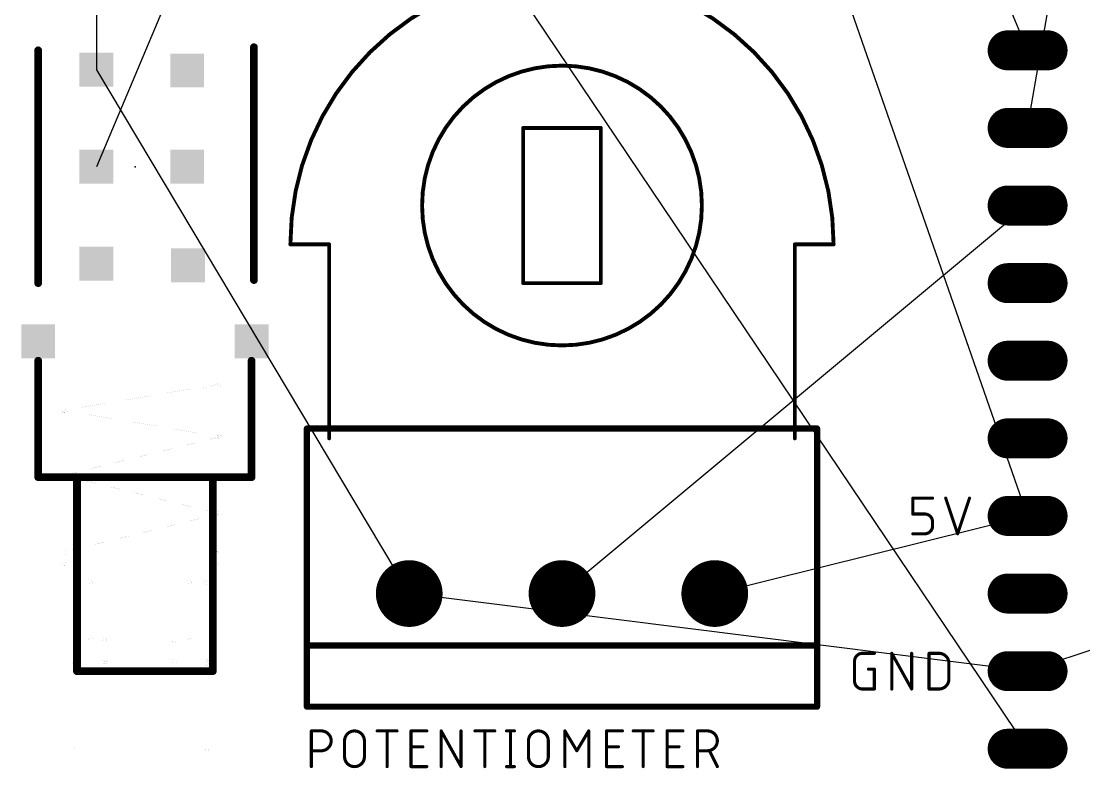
# Model space of a CAD drawing. Extents: x -67 to 114, y 1 to 69.
# Drawn here: x -67.23 to -32.45, y 0.62 to 25.08 of the extents above; entities that cross this region are included whole.
import ezdxf

# ---------------------------------------------------------------- set-up
doc = ezdxf.new("R2010")
doc.units = 0
for name, color, linetype in [('17', 82, 'CONTINUOUS'), ('19', 53, 'CONTINUOUS'), ('20', 30, 'CONTINUOUS'), ('21', 253, 'CONTINUOUS'), ('23', 7, 'CONTINUOUS'), ('25', 253, 'CONTINUOUS')]:
    doc.layers.add(name, color=color, linetype=linetype)

# ---------------------------------------------------------------- blocks, each defined once
blk = doc.blocks.new('ROUNDP')
at = {"const_width": 0.5}
blk.add_lwpolyline([(0, -0.25, 1), (0, 0.25, 1), (0, -0.25)], format="xyb", dxfattribs=at)
blk = doc.blocks.new('SQUAREP')
blk.add_solid([(-0.5, -0.5), (0.5, -0.5), (-0.5, 0.5), (0.5, 0.5)])
blk = doc.blocks.new('LONGP100')
at = {"const_width": 1}
blk.add_lwpolyline([(-0.5, 0), (0.5, 0)], dxfattribs=at)
at = {"const_width": 0.5}
for points in [[(-0.5, 0.25, 1), (-0.5, -0.25)], [(0.5, -0.25, 1), (0.5, 0.25)]]:
    blk.add_lwpolyline(points, format="xyb", dxfattribs=at)

msp = doc.modelspace()

# ---------------------------------------------------------------- linework, layer by layer
at = {"layer": '19'}
for p, q in [((-34.29, 21.59), (-26.67, 65.913)), ((-34.29, 24.13), (-49.53, 60.833)), ((-64.68, 57.53), (-64.77, 23.495)), ((-56.42, 40.09), (-64.77, 20.32)), ((-60.42, 40.09), (-34.29, 1.27)), ((-34.29, 8.89), (-45.0088, 39.6494)), ((-64.77, 23.495), (-54.53, 6.35)), ((-34.29, 19.05), (-49.53, 6.35)), ((-44.53, 6.35), (-34.29, 8.89)), ((-19.05, 8.89), (-34.29, 3.81)), ((-34.29, 3.81), (-54.53, 6.35))]:
    msp.add_line(p, q, dxfattribs=at)
at = {"layer": '20'}
for points, const_width in [([(-60.6795, 13.2028, 1), (-60.8065, 13.2028)], 0.001), ([(-65.394, 13.1055, 1), (-65.521, 13.1055)], 0.001), ([(-65.521, 13.1055, 1), (-65.394, 13.1055)], 0.001), ([(-65.5208, 13.1055, 1), (-65.5212, 13.1055)], 0.0005), ([(-65.5212, 13.1055, 1), (-65.5208, 13.1055)], 0.0005), ([(-65.4573, 13.1055, 1), (-65.4578, 13.1055)], 0.0005), ([(-65.3938, 13.1055, 1), (-65.3942, 13.1055)], 0.0005), ([(-65.3942, 13.1055, 1), (-65.3938, 13.1055)], 0.0005), ([(-61.2634, 13.1055, 1), (-61.264, 13.1055)], 0.0005), ([(-61.264, 13.1055, 1), (-61.2634, 13.1055)], 0.0005), ([(-61.1367, 13.1055, 1), (-61.2637, 13.1055)], 0.001), ([(-61.2637, 13.1055, 1), (-61.1367, 13.1055)], 0.001), ([(-61.2, 13.1055, 1), (-61.2005, 13.1055)], 0.0005), ([(-61.1365, 13.1055, 1), (-61.137, 13.1055)], 0.0005), ([(-61.137, 13.1055, 1), (-61.1365, 13.1055)], 0.0005), ([(-60.8062, 13.2028, 1), (-60.8068, 13.2028)], 0.0005), ([(-60.8068, 13.2028, 1), (-60.8062, 13.2028)], 0.0005), ([(-60.8065, 13.2028, 1), (-60.6795, 13.2028)], 0.001), ([(-60.743, 13.2026, 1), (-60.743, 13.2031)], 0.0005), ([(-60.6793, 13.2028, 1), (-60.6798, 13.2028)], 0.0005), ([(-60.6798, 13.2028, 1), (-60.6793, 13.2028)], 0.0005), ([(-65.7595, 12.3496, 1), (-65.8865, 12.3496)], 0.001), ([(-65.7595, 12.3392, 1), (-65.8865, 12.3392)], 0.001), ([(-65.8865, 12.3496, 1), (-65.7595, 12.3496)], 0.001), ([(-65.8863, 12.3496, 1), (-65.8867, 12.3496)], 0.0005), ([(-65.8867, 12.3496, 1), (-65.8863, 12.3496)], 0.0005), ([(-65.8865, 12.3392, 1), (-65.7595, 12.3392)], 0.001), ([(-65.8863, 12.3392, 1), (-65.8867, 12.3392)], 0.0005), ([(-65.8867, 12.3392, 1), (-65.8863, 12.3392)], 0.0005), ([(-65.823, 12.3498, 1), (-65.823, 12.3493)], 0.0005), ([(-65.823, 12.3395, 1), (-65.823, 12.339)], 0.0005), ([(-65.7593, 12.3496, 1), (-65.7597, 12.3496)], 0.0005), ([(-65.7597, 12.3496, 1), (-65.7593, 12.3496)], 0.0005), ([(-65.7593, 12.3392, 1), (-65.7597, 12.3392)], 0.0005), ([(-65.7597, 12.3392, 1), (-65.7593, 12.3392)], 0.0005), ([(-60.8062, 11.486, 1), (-60.8068, 11.486)], 0.0005), ([(-60.8068, 11.486, 1), (-60.8062, 11.486)], 0.0005), ([(-60.6795, 11.486, 1), (-60.8065, 11.486)], 0.001), ([(-60.6795, 11.4756, 1), (-60.8065, 11.4756)], 0.001), ([(-60.8065, 11.486, 1), (-60.6795, 11.486)], 0.001), ([(-60.743, 11.4857, 1), (-60.743, 11.4862)], 0.0005), ([(-60.6793, 11.486, 1), (-60.6798, 11.486)], 0.0005), ([(-60.6798, 11.486, 1), (-60.6793, 11.486)], 0.0005), ([(-60.8062, 11.4756, 1), (-60.8068, 11.4756)], 0.0005), ([(-60.8068, 11.4756, 1), (-60.8062, 11.4756)], 0.0005), ([(-60.8065, 11.4756, 1), (-60.6795, 11.4756)], 0.001), ([(-60.7429, 11.4754, 1), (-60.7431, 11.4759)], 0.0005), ([(-60.6793, 11.4756, 1), (-60.6798, 11.4756)], 0.0005), ([(-60.6798, 11.4756, 1), (-60.6793, 11.4756)], 0.0005), ([(-65.7595, 10.2236, 1), (-65.8865, 10.2236)], 0.001), ([(-65.7595, 10.216, 1), (-65.8865, 10.216)], 0.001), ([(-65.8865, 10.2236, 1), (-65.7595, 10.2236)], 0.001), ([(-65.8863, 10.2236, 1), (-65.8867, 10.2236)], 0.0005), ([(-65.8867, 10.2236, 1), (-65.8863, 10.2236)], 0.0005), ([(-65.8865, 10.216, 1), (-65.7595, 10.216)], 0.001), ([(-65.8863, 10.216, 1), (-65.8867, 10.216)], 0.0005), ([(-65.8867, 10.216, 1), (-65.8863, 10.216)], 0.0005), ([(-65.8231, 10.2238, 1), (-65.8229, 10.2233)], 0.0005), ([(-65.8229, 10.2162, 1), (-65.8231, 10.2157)], 0.0005), ([(-65.7593, 10.2236, 1), (-65.7597, 10.2236)], 0.0005), ([(-65.7597, 10.2236, 1), (-65.7593, 10.2236)], 0.0005), ([(-65.7593, 10.216, 1), (-65.7597, 10.216)], 0.0005), ([(-65.7597, 10.216, 1), (-65.7593, 10.216)], 0.0005), ([(-60.8062, 8.964, 1), (-60.8068, 8.964)], 0.0005), ([(-60.8062, 8.964, 1), (-60.8068, 8.964)], 0.0005), ([(-60.8068, 8.964, 1), (-60.8062, 8.964)], 0.0005), ([(-60.8068, 8.964, 1), (-60.8062, 8.964)], 0.0005), ([(-60.6795, 8.964, 1), (-60.8065, 8.964)], 0.001), ([(-60.6795, 8.964, 1), (-60.8065, 8.964)], 0.001), ([(-60.8065, 8.964, 1), (-60.6795, 8.964)], 0.001), ([(-60.8065, 8.964, 1), (-60.6795, 8.964)], 0.001), ([(-60.7429, 8.9638, 1), (-60.7431, 8.9642)], 0.0005), ([(-60.7431, 8.9638, 1), (-60.7429, 8.9642)], 0.0005), ([(-60.6793, 8.964, 1), (-60.6798, 8.964)], 0.0005), ([(-60.6793, 8.964, 1), (-60.6798, 8.964)], 0.0005), ([(-60.6798, 8.964, 1), (-60.6793, 8.964)], 0.0005), ([(-60.6798, 8.964, 1), (-60.6793, 8.964)], 0.0005), ([(-65.7595, 7.712, 1), (-65.8865, 7.712)], 0.001), ([(-65.7595, 7.712, 1), (-65.8865, 7.712)], 0.001), ([(-65.7595, 7.676, 1), (-65.8865, 7.676)], 0.001), ([(-65.8865, 7.712, 1), (-65.7595, 7.712)], 0.001), ([(-65.8865, 7.712, 1), (-65.7595, 7.712)], 0.001), ([(-65.8863, 7.712, 1), (-65.8867, 7.712)], 0.0005), ([(-65.8863, 7.712, 1), (-65.8867, 7.712)], 0.0005), ([(-65.8867, 7.712, 1), (-65.8863, 7.712)], 0.0005), ([(-65.8867, 7.712, 1), (-65.8863, 7.712)], 0.0005), ([(-65.8865, 7.676, 1), (-65.7595, 7.676)], 0.001), ([(-65.8863, 7.676, 1), (-65.8867, 7.676)], 0.0005), ([(-65.8867, 7.676, 1), (-65.8863, 7.676)], 0.0005), ([(-65.8228, 7.712, 1), (-65.8233, 7.712)], 0.0005), ([(-65.8231, 7.7122, 1), (-65.8229, 7.7117)], 0.0005), ([(-65.8228, 7.676, 1), (-65.8233, 7.676)], 0.0005), ([(-65.823, 7.6762, 1), (-65.823, 7.6757)], 0.0005), ([(-65.8233, 7.676, 1), (-65.8228, 7.676)], 0.0005), ([(-65.7593, 7.712, 1), (-65.7597, 7.712)], 0.0005), ([(-65.7593, 7.712, 1), (-65.7597, 7.712)], 0.0005), ([(-65.7597, 7.712, 1), (-65.7593, 7.712)], 0.0005), ([(-65.7597, 7.712, 1), (-65.7593, 7.712)], 0.0005), ([(-65.7595, 7.6762, 1), (-65.7595, 7.6757)], 0.0005), ([(-65.7593, 7.676, 1), (-65.7597, 7.676)], 0.0005), ([(-65.7597, 7.676, 1), (-65.7593, 7.676)], 0.0005), ([(-65.7595, 7.6757, 1), (-65.7595, 7.6762)], 0.0005), ([(-60.9079, 7.676, 1), (-60.9084, 7.676)], 0.0005), ([(-60.9079, 7.676, 1), (-60.9084, 7.676)], 0.0005), ([(-60.9084, 7.676, 1), (-60.9079, 7.676)], 0.0005), ([(-60.9084, 7.676, 1), (-60.9079, 7.676)], 0.0005), ([(-60.7811, 7.676, 1), (-60.9081, 7.676)], 0.001), ([(-60.7811, 7.676, 1), (-60.9081, 7.676)], 0.001), ([(-60.9081, 7.676, 1), (-60.7811, 7.676)], 0.001), ([(-60.9081, 7.676, 1), (-60.7811, 7.676)], 0.001), ([(-60.9081, 7.6762, 1), (-60.9081, 7.6757)], 0.0005), ([(-60.9081, 7.6757, 1), (-60.9081, 7.6762)], 0.0005), ([(-60.8443, 7.676, 1), (-60.8449, 7.676)], 0.0005), ([(-60.8446, 7.6757, 1), (-60.8446, 7.6762)], 0.0005), ([(-60.7809, 7.676, 1), (-60.7814, 7.676)], 0.0005), ([(-60.7809, 7.676, 1), (-60.7814, 7.676)], 0.0005), ([(-60.7814, 7.676, 1), (-60.7809, 7.676)], 0.0005), ([(-60.7814, 7.676, 1), (-60.7809, 7.676)], 0.0005), ([(-65.7595, 7.3204, 1), (-65.8865, 7.3204)], 0.001), ([(-65.7595, 7.3204, 1), (-65.8865, 7.3204)], 0.001), ([(-65.8865, 7.3204, 1), (-65.7595, 7.3204)], 0.001), ([(-65.8863, 7.3204, 1), (-65.8867, 7.3204)], 0.0005), ([(-65.8865, 7.3204, 1), (-65.7595, 7.3204)], 0.001), ([(-65.8863, 7.3204, 1), (-65.8867, 7.3204)], 0.0005), ([(-65.8867, 7.3204, 1), (-65.8863, 7.3204)], 0.0005), ([(-65.8867, 7.3204, 1), (-65.8863, 7.3204)], 0.0005), ([(-65.823, 7.3206, 1), (-65.823, 7.3201)], 0.0005), ([(-65.8233, 7.3204, 1), (-65.8228, 7.3204)], 0.0005), ([(-65.7593, 7.3204, 1), (-65.7597, 7.3204)], 0.0005), ([(-65.7593, 7.3204, 1), (-65.7597, 7.3204)], 0.0005), ([(-65.7595, 7.3206, 1), (-65.7595, 7.3201)], 0.0005), ([(-65.7597, 7.3204, 1), (-65.7593, 7.3204)], 0.0005), ([(-65.7597, 7.3204, 1), (-65.7593, 7.3204)], 0.0005), ([(-65.7595, 7.3201, 1), (-65.7595, 7.3206)], 0.0005), ([(-60.9079, 7.3204, 1), (-60.9084, 7.3204)], 0.0005), ([(-60.9079, 7.3204, 1), (-60.9084, 7.3204)], 0.0005), ([(-60.9084, 7.3204, 1), (-60.9079, 7.3204)], 0.0005), ([(-60.9084, 7.3204, 1), (-60.9079, 7.3204)], 0.0005), ([(-60.7811, 7.3204, 1), (-60.9081, 7.3204)], 0.001), ([(-60.7811, 7.3204, 1), (-60.9081, 7.3204)], 0.001), ([(-60.9081, 7.3204, 1), (-60.7811, 7.3204)], 0.001), ([(-60.9081, 7.3204, 1), (-60.7811, 7.3204)], 0.001), ([(-60.9081, 7.3206, 1), (-60.9081, 7.3201)], 0.0005), ([(-60.9081, 7.3201, 1), (-60.9081, 7.3206)], 0.0005), ([(-60.8449, 7.3204, 1), (-60.8443, 7.3204)], 0.0005), ([(-60.8446, 7.3201, 1), (-60.8446, 7.3206)], 0.0005), ([(-60.7809, 7.3204, 1), (-60.7814, 7.3204)], 0.0005), ([(-60.7809, 7.3204, 1), (-60.7814, 7.3204)], 0.0005), ([(-60.7814, 7.3204, 1), (-60.7809, 7.3204)], 0.0005), ([(-60.7814, 7.3204, 1), (-60.7809, 7.3204)], 0.0005), ([(-65.394, 6.7108, 1), (-65.521, 6.7108)], 0.001), ([(-65.394, 6.7108, 1), (-65.521, 6.7108)], 0.001), ([(-65.521, 6.7108, 1), (-65.394, 6.7108)], 0.001), ([(-65.521, 6.7108, 1), (-65.394, 6.7108)], 0.001), ([(-65.5208, 6.7108, 1), (-65.5212, 6.7108)], 0.0005), ([(-65.5208, 6.7108, 1), (-65.5212, 6.7108)], 0.0005), ([(-65.5212, 6.7108, 1), (-65.5208, 6.7108)], 0.0005), ([(-65.5212, 6.7108, 1), (-65.5208, 6.7108)], 0.0005), ([(-65.4575, 6.711, 1), (-65.4575, 6.7105)], 0.0005), ([(-65.4578, 6.7108, 1), (-65.4573, 6.7108)], 0.0005), ([(-65.394, 6.711, 1), (-65.394, 6.7105)], 0.0005), ([(-65.3938, 6.7108, 1), (-65.3942, 6.7108)], 0.0005), ([(-65.3938, 6.7108, 1), (-65.3942, 6.7108)], 0.0005), ([(-65.3942, 6.7108, 1), (-65.3938, 6.7108)], 0.0005), ([(-65.3942, 6.7108, 1), (-65.3938, 6.7108)], 0.0005), ([(-65.394, 6.7105, 1), (-65.394, 6.711)], 0.0005), ([(-64.8959, 6.7108, 1), (-65.0229, 6.7108)], 0.001), ([(-65.0229, 6.7108, 1), (-64.8959, 6.7108)], 0.001), ([(-65.0227, 6.7108, 1), (-65.0232, 6.7108)], 0.0005), ([(-65.0232, 6.7108, 1), (-65.0227, 6.7108)], 0.0005), ([(-64.9592, 6.7108, 1), (-64.9596, 6.7108)], 0.0005), ([(-64.8957, 6.7108, 1), (-64.8961, 6.7108)], 0.0005), ([(-64.8961, 6.7108, 1), (-64.8957, 6.7108)], 0.0005), ([(-61.6447, 6.7108, 1), (-61.7717, 6.7108)], 0.001), ([(-61.7717, 6.7108, 1), (-61.6447, 6.7108)], 0.001), ([(-61.7715, 6.7108, 1), (-61.772, 6.7108)], 0.0005), ([(-61.772, 6.7108, 1), (-61.7715, 6.7108)], 0.0005), ([(-61.708, 6.7108, 1), (-61.7085, 6.7108)], 0.0005), ([(-61.6444, 6.7108, 1), (-61.645, 6.7108)], 0.0005), ([(-61.645, 6.7108, 1), (-61.6444, 6.7108)], 0.0005), ([(-61.2634, 6.7108, 1), (-61.264, 6.7108)], 0.0005), ([(-61.2634, 6.7108, 1), (-61.264, 6.7108)], 0.0005), ([(-61.264, 6.7108, 1), (-61.2634, 6.7108)], 0.0005), ([(-61.264, 6.7108, 1), (-61.2634, 6.7108)], 0.0005), ([(-61.1367, 6.7108, 1), (-61.2637, 6.7108)], 0.001), ([(-61.1367, 6.7108, 1), (-61.2637, 6.7108)], 0.001), ([(-61.2637, 6.7108, 1), (-61.1367, 6.7108)], 0.001), ([(-61.2637, 6.711, 1), (-61.2637, 6.7105)], 0.0005), ([(-61.2637, 6.7108, 1), (-61.1367, 6.7108)], 0.001), ([(-61.2637, 6.7105, 1), (-61.2637, 6.711)], 0.0005), ([(-61.2005, 6.7108, 1), (-61.2, 6.7108)], 0.0005), ([(-61.2002, 6.7105, 1), (-61.2002, 6.711)], 0.0005), ([(-61.1365, 6.7108, 1), (-61.137, 6.7108)], 0.0005), ([(-61.1365, 6.7108, 1), (-61.137, 6.7108)], 0.0005), ([(-61.137, 6.7108, 1), (-61.1365, 6.7108)], 0.0005), ([(-61.137, 6.7108, 1), (-61.1365, 6.7108)], 0.0005), ([(-64.8959, 4.8312, 1), (-65.0229, 4.8312)], 0.001), ([(-64.8959, 4.8312, 1), (-65.0229, 4.8312)], 0.001), ([(-64.4387, 4.8312, 1), (-64.5657, 4.8312)], 0.001), ([(-61.6447, 4.8312, 1), (-61.7717, 4.8312)], 0.001), ([(-61.6447, 4.8312, 1), (-61.7717, 4.8312)], 0.001), ([(-65.0229, 4.8312, 1), (-64.8959, 4.8312)], 0.001), ([(-65.0227, 4.8312, 1), (-65.0232, 4.8312)], 0.0005), ([(-65.0229, 4.8312, 1), (-64.8959, 4.8312)], 0.001), ([(-65.0227, 4.8312, 1), (-65.0232, 4.8312)], 0.0005), ([(-65.0232, 4.8312, 1), (-65.0227, 4.8312)], 0.0005), ([(-65.0232, 4.8312, 1), (-65.0227, 4.8312)], 0.0005), ([(-64.9594, 4.8314, 1), (-64.9594, 4.8309)], 0.0005), ([(-64.9596, 4.8312, 1), (-64.9592, 4.8312)], 0.0005), ([(-64.8959, 4.8314, 1), (-64.8959, 4.8309)], 0.0005), ([(-64.8957, 4.8312, 1), (-64.8961, 4.8312)], 0.0005), ([(-64.8957, 4.8312, 1), (-64.8961, 4.8312)], 0.0005), ([(-64.8961, 4.8312, 1), (-64.8957, 4.8312)], 0.0005), ([(-64.8961, 4.8312, 1), (-64.8957, 4.8312)], 0.0005), ([(-64.8959, 4.8309, 1), (-64.8959, 4.8314)], 0.0005), ([(-64.5657, 4.8312, 1), (-64.4387, 4.8312)], 0.001), ([(-64.5655, 4.8312, 1), (-64.566, 4.8312)], 0.0005), ([(-64.566, 4.8312, 1), (-64.5655, 4.8312)], 0.0005), ([(-64.502, 4.8312, 1), (-64.5024, 4.8312)], 0.0005), ([(-64.4385, 4.8312, 1), (-64.4389, 4.8312)], 0.0005), ([(-64.4389, 4.8312, 1), (-64.4385, 4.8312)], 0.0005), ([(-62.2795, 4.7804, 1), (-62.28, 4.7804)], 0.0005), ([(-62.28, 4.7804, 1), (-62.2795, 4.7804)], 0.0005), ([(-62.1527, 4.7804, 1), (-62.2797, 4.7804)], 0.001), ([(-62.2797, 4.7804, 1), (-62.1527, 4.7804)], 0.001), ([(-62.2159, 4.7804, 1), (-62.2165, 4.7804)], 0.0005), ([(-62.1525, 4.7804, 1), (-62.153, 4.7804)], 0.0005), ([(-62.153, 4.7804, 1), (-62.1525, 4.7804)], 0.0005), ([(-61.7717, 4.8312, 1), (-61.6447, 4.8312)], 0.001), ([(-61.7715, 4.8312, 1), (-61.772, 4.8312)], 0.0005), ([(-61.7717, 4.8314, 1), (-61.7717, 4.8309)], 0.0005), ([(-61.7717, 4.8312, 1), (-61.6447, 4.8312)], 0.001), ([(-61.7715, 4.8312, 1), (-61.772, 4.8312)], 0.0005), ([(-61.772, 4.8312, 1), (-61.7715, 4.8312)], 0.0005), ([(-61.772, 4.8312, 1), (-61.7715, 4.8312)], 0.0005), ([(-61.7717, 4.8309, 1), (-61.7717, 4.8314)], 0.0005), ([(-61.7085, 4.8312, 1), (-61.708, 4.8312)], 0.0005), ([(-61.7082, 4.8309, 1), (-61.7082, 4.8314)], 0.0005), ([(-61.6444, 4.8312, 1), (-61.645, 4.8312)], 0.0005), ([(-61.6444, 4.8312, 1), (-61.645, 4.8312)], 0.0005), ([(-61.645, 4.8312, 1), (-61.6444, 4.8312)], 0.0005), ([(-61.645, 4.8312, 1), (-61.6444, 4.8312)], 0.0005), ([(-65.4547, 4.12, 1), (-65.5817, 4.12)], 0.001), ([(-65.4547, 4.12, 1), (-65.5817, 4.12)], 0.001), ([(-64.4387, 4.12, 1), (-64.5657, 4.12)], 0.001), ([(-64.4387, 4.12, 1), (-64.5657, 4.12)], 0.001), ([(-64.3879, 4.12, 1), (-64.5149, 4.12)], 0.001), ([(-62.1527, 4.12, 1), (-62.2797, 4.12)], 0.001), ([(-62.1527, 4.12, 1), (-62.2797, 4.12)], 0.001), ([(-62.1527, 4.12, 1), (-62.2797, 4.12)], 0.001), ([(-61.0859, 4.12, 1), (-61.2129, 4.12)], 0.001), ([(-61.0859, 4.12, 1), (-61.2129, 4.12)], 0.001), ([(-65.5817, 4.12, 1), (-65.4547, 4.12)], 0.001), ([(-65.5817, 4.12, 1), (-65.4547, 4.12)], 0.001), ([(-65.5815, 4.12, 1), (-65.5819, 4.12)], 0.0005), ([(-65.5815, 4.12, 1), (-65.5819, 4.12)], 0.0005), ([(-65.5819, 4.12, 1), (-65.5815, 4.12)], 0.0005), ([(-65.5819, 4.12, 1), (-65.5815, 4.12)], 0.0005), ([(-65.518, 4.12, 1), (-65.5185, 4.12)], 0.0005), ([(-65.5182, 4.1202, 1), (-65.5182, 4.1197)], 0.0005), ([(-65.4545, 4.12, 1), (-65.4549, 4.12)], 0.0005), ([(-65.4547, 4.1202, 1), (-65.4547, 4.1197)], 0.0005), ([(-65.4545, 4.12, 1), (-65.4549, 4.12)], 0.0005), ([(-65.4549, 4.12, 1), (-65.4545, 4.12)], 0.0005), ([(-65.4549, 4.12, 1), (-65.4545, 4.12)], 0.0005), ([(-65.4547, 4.1197, 1), (-65.4547, 4.1202)], 0.0005), ([(-64.5657, 4.12, 1), (-64.4387, 4.12)], 0.001), ([(-64.5655, 4.12, 1), (-64.566, 4.12)], 0.0005), ([(-64.5657, 4.12, 1), (-64.4387, 4.12)], 0.001), ([(-64.5655, 4.12, 1), (-64.566, 4.12)], 0.0005), ([(-64.5657, 4.1202, 1), (-64.5657, 4.1197)], 0.0005), ([(-64.566, 4.12, 1), (-64.5655, 4.12)], 0.0005), ([(-64.566, 4.12, 1), (-64.5655, 4.12)], 0.0005), ([(-64.5657, 4.1197, 1), (-64.5657, 4.1202)], 0.0005), ([(-64.5149, 4.12, 1), (-64.3879, 4.12)], 0.001), ([(-64.5149, 4.1202, 1), (-64.5149, 4.1197)], 0.0005), ([(-64.5147, 4.12, 1), (-64.5151, 4.12)], 0.0005), ([(-64.5151, 4.12, 1), (-64.5147, 4.12)], 0.0005), ([(-64.5149, 4.1197, 1), (-64.5149, 4.1202)], 0.0005), ([(-64.5022, 4.1202, 1), (-64.5022, 4.1197)], 0.0005), ([(-64.5024, 4.12, 1), (-64.502, 4.12)], 0.0005), ([(-64.5022, 4.1197, 1), (-64.5022, 4.1202)], 0.0005), ([(-64.4387, 4.1202, 1), (-64.4387, 4.1197)], 0.0005), ([(-64.4385, 4.12, 1), (-64.4389, 4.12)], 0.0005), ([(-64.4385, 4.12, 1), (-64.4389, 4.12)], 0.0005), ([(-64.4389, 4.12, 1), (-64.4385, 4.12)], 0.0005), ([(-64.4389, 4.12, 1), (-64.4385, 4.12)], 0.0005), ([(-64.4387, 4.1197, 1), (-64.4387, 4.1202)], 0.0005), ([(-64.3877, 4.12, 1), (-64.3881, 4.12)], 0.0005), ([(-64.3881, 4.12, 1), (-64.3877, 4.12)], 0.0005), ([(-62.2795, 4.12, 1), (-62.28, 4.12)], 0.0005), ([(-62.2795, 4.12, 1), (-62.28, 4.12)], 0.0005), ([(-62.2795, 4.12, 1), (-62.28, 4.12)], 0.0005), ([(-62.28, 4.12, 1), (-62.2795, 4.12)], 0.0005), ([(-62.28, 4.12, 1), (-62.2795, 4.12)], 0.0005), ([(-62.28, 4.12, 1), (-62.2795, 4.12)], 0.0005), ([(-62.2797, 4.12, 1), (-62.1527, 4.12)], 0.001), ([(-62.2797, 4.12, 1), (-62.1527, 4.12)], 0.001), ([(-62.2797, 4.12, 1), (-62.1527, 4.12)], 0.001), ([(-62.2797, 4.1202, 1), (-62.2797, 4.1197)], 0.0005), ([(-62.2797, 4.1197, 1), (-62.2797, 4.1202)], 0.0005), ([(-62.2165, 4.12, 1), (-62.2159, 4.12)], 0.0005), ([(-62.2162, 4.1202, 1), (-62.2162, 4.1197)], 0.0005), ([(-62.2162, 4.1197, 1), (-62.2162, 4.1202)], 0.0005), ([(-62.1525, 4.12, 1), (-62.153, 4.12)], 0.0005), ([(-62.1525, 4.12, 1), (-62.153, 4.12)], 0.0005), ([(-62.1525, 4.12, 1), (-62.153, 4.12)], 0.0005), ([(-62.1527, 4.1202, 1), (-62.1527, 4.1197)], 0.0005), ([(-62.153, 4.12, 1), (-62.1525, 4.12)], 0.0005), ([(-62.153, 4.12, 1), (-62.1525, 4.12)], 0.0005), ([(-62.153, 4.12, 1), (-62.1525, 4.12)], 0.0005), ([(-62.1527, 4.1197, 1), (-62.1527, 4.1202)], 0.0005), ([(-61.2127, 4.12, 1), (-61.2132, 4.12)], 0.0005), ([(-61.2127, 4.12, 1), (-61.2132, 4.12)], 0.0005), ([(-61.2132, 4.12, 1), (-61.2127, 4.12)], 0.0005), ([(-61.2132, 4.12, 1), (-61.2127, 4.12)], 0.0005), ([(-61.2127, 4.0692, 1), (-61.2132, 4.0692)], 0.0005), ([(-61.2127, 4.0692, 1), (-61.2132, 4.0692)], 0.0005), ([(-61.2132, 4.0692, 1), (-61.2127, 4.0692)], 0.0005), ([(-61.2132, 4.0692, 1), (-61.2127, 4.0692)], 0.0005), ([(-61.0859, 4.0692, 1), (-61.2129, 4.0692)], 0.001), ([(-61.0859, 4.0692, 1), (-61.2129, 4.0692)], 0.001), ([(-61.2129, 4.12, 1), (-61.0859, 4.12)], 0.001), ([(-61.2129, 4.12, 1), (-61.0859, 4.12)], 0.001), ([(-61.2129, 4.1202, 1), (-61.2129, 4.1197)], 0.0005), ([(-61.2129, 4.0692, 1), (-61.0859, 4.0692)], 0.001), ([(-61.2129, 4.0692, 1), (-61.0859, 4.0692)], 0.001), ([(-61.2129, 4.1197, 1), (-61.2129, 4.1202)], 0.0005), ([(-61.1491, 4.12, 1), (-61.1497, 4.12)], 0.0005), ([(-61.1494, 4.1197, 1), (-61.1494, 4.1202)], 0.0005), ([(-61.0857, 4.12, 1), (-61.0862, 4.12)], 0.0005), ([(-61.0857, 4.12, 1), (-61.0862, 4.12)], 0.0005), ([(-61.0862, 4.12, 1), (-61.0857, 4.12)], 0.0005), ([(-61.0862, 4.12, 1), (-61.0857, 4.12)], 0.0005), ([(-61.0857, 4.0692, 1), (-61.0862, 4.0692)], 0.0005), ([(-61.0857, 4.0692, 1), (-61.0862, 4.0692)], 0.0005), ([(-61.0862, 4.0692, 1), (-61.0857, 4.0692)], 0.0005), ([(-61.0862, 4.0692, 1), (-61.0857, 4.0692)], 0.0005), ([(-65.4547, 1.2752, 1), (-65.5817, 1.2752)], 0.001), ([(-65.4547, 1.2752, 1), (-65.5817, 1.2752)], 0.001), ([(-65.5817, 1.2752, 1), (-65.4547, 1.2752)], 0.001), ([(-65.5817, 1.2752, 1), (-65.4547, 1.2752)], 0.001), ([(-65.5815, 1.2752, 1), (-65.5819, 1.2752)], 0.0005), ([(-65.5815, 1.2752, 1), (-65.5819, 1.2752)], 0.0005), ([(-65.5819, 1.2752, 1), (-65.5815, 1.2752)], 0.0005), ([(-65.5819, 1.2752, 1), (-65.5815, 1.2752)], 0.0005), ([(-65.5182, 1.2754, 1), (-65.5182, 1.2749)], 0.0005), ([(-65.5185, 1.2752, 1), (-65.518, 1.2752)], 0.0005), ([(-65.4547, 1.2754, 1), (-65.4547, 1.2749)], 0.0005), ([(-65.4545, 1.2752, 1), (-65.4549, 1.2752)], 0.0005), ([(-65.4545, 1.2752, 1), (-65.4549, 1.2752)], 0.0005), ([(-65.4549, 1.2752, 1), (-65.4545, 1.2752)], 0.0005), ([(-65.4549, 1.2752, 1), (-65.4545, 1.2752)], 0.0005), ([(-65.4547, 1.2749, 1), (-65.4547, 1.2754)], 0.0005), ([(-61.2127, 1.2752, 1), (-61.2132, 1.2752)], 0.0005), ([(-61.2127, 1.2752, 1), (-61.2132, 1.2752)], 0.0005), ([(-61.2132, 1.2752, 1), (-61.2127, 1.2752)], 0.0005), ([(-61.2132, 1.2752, 1), (-61.2127, 1.2752)], 0.0005), ([(-61.0859, 1.2752, 1), (-61.2129, 1.2752)], 0.001), ([(-61.0859, 1.2752, 1), (-61.2129, 1.2752)], 0.001), ([(-61.2129, 1.2752, 1), (-61.0859, 1.2752)], 0.001), ([(-61.2129, 1.2754, 1), (-61.2129, 1.2749)], 0.0005), ([(-61.2129, 1.2752, 1), (-61.0859, 1.2752)], 0.001), ([(-61.2129, 1.2749, 1), (-61.2129, 1.2754)], 0.0005), ([(-61.1497, 1.2752, 1), (-61.1491, 1.2752)], 0.0005), ([(-61.1494, 1.2749, 1), (-61.1494, 1.2754)], 0.0005), ([(-61.0857, 1.2752, 1), (-61.0862, 1.2752)], 0.0005), ([(-61.0857, 1.2752, 1), (-61.0862, 1.2752)], 0.0005), ([(-61.0862, 1.2752, 1), (-61.0857, 1.2752)], 0.0005), ([(-61.0862, 1.2752, 1), (-61.0857, 1.2752)], 0.0005)]:
    msp.add_lwpolyline(points, format="xyb", dxfattribs=dict(at, const_width=const_width))
at = {"layer": '20', "const_width": 0.001}
for points in [[(-65.823, 12.3496), (-60.743, 13.2028)], [(-65.4575, 6.7108), (-65.4575, 13.1055)], [(-61.2002, 6.7108), (-61.2002, 13.1055)], [(-65.823, 12.3392), (-60.743, 11.486)], [(-65.823, 10.2236), (-60.743, 11.4756)], [(-65.823, 10.216), (-60.743, 8.964)], [(-65.823, 7.712), (-60.743, 8.964)], [(-65.823, 7.676), (-65.823, 7.712)], [(-65.823, 7.3204), (-65.823, 7.676)], [(-65.823, 7.676), (-65.7595, 7.676)], [(-65.7595, 7.676), (-60.9081, 7.676)], [(-60.9081, 7.676), (-60.8446, 7.676)], [(-60.8446, 7.3204), (-60.8446, 7.676)], [(-65.823, 7.3204), (-65.7595, 7.3204)], [(-65.7595, 7.3204), (-60.9081, 7.3204)], [(-60.9081, 7.3204), (-60.8446, 7.3204)], [(-65.4575, 6.7108), (-65.394, 6.7108)], [(-65.394, 6.7108), (-61.2637, 6.7108)], [(-64.9594, 4.8312), (-64.9594, 6.7108)], [(-61.7082, 4.8312), (-61.7082, 6.7108)], [(-61.2637, 6.7108), (-61.2002, 6.7108)], [(-64.9594, 4.8312), (-64.8959, 4.8312)], [(-64.8959, 4.8312), (-61.7717, 4.8312)], [(-64.5022, 4.12), (-64.5022, 4.8312)], [(-62.2162, 4.12), (-62.2162, 4.7804)], [(-61.7717, 4.8312), (-61.7082, 4.8312)], [(-65.5182, 1.2752), (-65.5182, 4.12)], [(-65.5182, 4.12), (-65.4547, 4.12)], [(-65.4547, 4.12), (-64.5657, 4.12)], [(-64.5657, 4.12), (-64.5149, 4.12)], [(-64.5149, 4.12), (-64.5022, 4.12)], [(-64.5022, 4.12), (-64.4387, 4.12)], [(-64.4387, 4.12), (-62.2797, 4.12)], [(-62.2797, 4.12), (-62.2162, 4.12)], [(-62.2162, 4.12), (-62.1527, 4.12)], [(-62.1527, 4.12), (-61.2129, 4.12)], [(-61.2129, 4.12), (-61.1494, 4.12)], [(-61.1494, 1.2752), (-61.1494, 4.12)], [(-65.5182, 1.2752), (-65.4547, 1.2752)], [(-65.4547, 1.2752), (-61.2129, 1.2752)], [(-61.2129, 1.2752), (-61.1494, 1.2752)]]:
    msp.add_lwpolyline(points, dxfattribs=at)
at = {"layer": '21'}
for points, const_width in [([(-40.64, 17.78, 1), (-58.42, 17.78)], 0.127), ([(-59.5503, 24.2316, 1), (-59.6773, 24.2316)], 0.127), ([(-66.6115, 24.13, 1), (-66.7385, 24.13)], 0.127), ([(-46.99, 22.86, 1), (-52.07, 15.24)], 0.127), ([(-52.07, 15.24, 1), (-46.99, 22.86)], 0.127), ([(-46.9724, 22.8864, 1), (-47.0076, 22.8336)], 0.0635), ([(-47.0076, 22.8336, 1), (-46.9724, 22.8864)], 0.0635), ([(-50.7683, 21.59, 1), (-50.8318, 21.59)], 0.0635), ([(-50.8, 21.6217, 1), (-50.8, 21.5583)], 0.0635), ([(-48.2283, 21.59, 1), (-48.2918, 21.59)], 0.0635), ([(-48.26, 21.5583, 1), (-48.26, 21.6217)], 0.0635), ([(-58.4518, 17.78, 1), (-58.3882, 17.78)], 0.0635), ([(-58.42, 17.8117, 1), (-58.42, 17.7483)], 0.0635), ([(-57.1183, 17.78, 1), (-57.1818, 17.78)], 0.0635), ([(-57.15, 17.7483, 1), (-57.15, 17.8117)], 0.0635), ([(-41.8783, 17.78, 1), (-41.9418, 17.78)], 0.0635), ([(-41.91, 17.8117, 1), (-41.91, 17.7483)], 0.0635), ([(-40.6718, 17.78, 1), (-40.6082, 17.78)], 0.0635), ([(-40.64, 17.7483, 1), (-40.64, 17.8117)], 0.0635), ([(-66.7385, 16.51, 1), (-66.6115, 16.51)], 0.127), ([(-59.6773, 16.6116, 1), (-59.5503, 16.6116)], 0.127), ([(-50.8318, 16.51, 1), (-50.7683, 16.51)], 0.0635), ([(-50.8, 16.5418, 1), (-50.8, 16.4783)], 0.0635), ([(-48.2918, 16.51, 1), (-48.2283, 16.51)], 0.0635), ([(-48.26, 16.4783, 1), (-48.26, 16.5418)], 0.0635), ([(-52.0524, 15.2664, 1), (-52.0876, 15.2136)], 0.0635), ([(-52.0876, 15.2136, 1), (-52.0524, 15.2664)], 0.0635), ([(-66.6115, 13.97, 1), (-66.7385, 13.97)], 0.127), ([(-59.6265, 13.97, 1), (-59.7535, 13.97)], 0.127), ([(-57.88, 11.8008, 1), (-57.88, 11.6992)], 0.1016), ([(-57.8292, 11.75, 1), (-57.9308, 11.75)], 0.1016), ([(-41.1292, 11.75, 1), (-41.2308, 11.75)], 0.1016), ([(-41.18, 11.6992, 1), (-41.18, 11.8008)], 0.1016), ([(-57.1818, 11.43, 1), (-57.1183, 11.43)], 0.0635), ([(-41.9418, 11.43, 1), (-41.8783, 11.43)], 0.0635), ([(-66.675, 10.2235, 1), (-66.675, 10.0965)], 0.127), ([(-66.7385, 10.16, 1), (-66.6115, 10.16)], 0.127), ([(-66.04, 10.1918, 1), (-66.04, 10.1282)], 0.0635), ([(-65.405, 10.2235, 1), (-65.405, 10.0965)], 0.127), ([(-65.3415, 10.16, 1), (-65.4685, 10.16)], 0.127), ([(-65.405, 10.1918, 1), (-65.405, 10.1282)], 0.0635), ([(-65.405, 10.0965, 1), (-65.405, 10.2235)], 0.127), ([(-65.405, 10.1282, 1), (-65.405, 10.1918)], 0.0635), ([(-63.5, 10.1282, 1), (-63.5, 10.1918)], 0.0635), ([(-60.96, 10.2235, 1), (-60.96, 10.0965)], 0.127), ([(-60.8965, 10.16, 1), (-61.0235, 10.16)], 0.127), ([(-60.96, 10.0965, 1), (-60.96, 10.2235)], 0.127), ([(-59.7535, 10.16, 1), (-59.6265, 10.16)], 0.127), ([(-59.69, 10.0965, 1), (-59.69, 10.2235)], 0.127), ([(-38.0238, 9.4742, 1), (-38.0746, 9.4742)], 0.0508), ([(-38.0492, 9.4996, 1), (-38.0492, 9.4488)], 0.0508), ([(-37.4001, 9.4488, 1), (-37.4001, 9.4996)], 0.0508), ([(-36.947, 9.4822, 1), (-36.9952, 9.4662)], 0.0508), ([(-36.1681, 9.4662, 1), (-36.2163, 9.4822)], 0.0508), ([(-38.0492, 8.9803, 1), (-38.0492, 8.9295)], 0.0508), ([(-38.0746, 8.9549, 1), (-38.0238, 8.9549)], 0.0508), ([(-37.4001, 8.6953, 0.4142), (-37.6597, 8.9549)], 0.1016), ([(-37.6597, 8.9803, 1), (-37.6597, 8.9295)], 0.0508), ([(-37.6597, 8.9295, 1), (-37.6597, 8.9803)], 0.0508), ([(-37.3747, 8.6953, 1), (-37.4255, 8.6953)], 0.0508), ([(-37.4255, 8.6953, 1), (-37.3747, 8.6953)], 0.0508), ([(-38.0492, 8.3312, 1), (-38.0492, 8.2804)], 0.0508), ([(-37.6597, 8.3058, 0.4142), (-37.4001, 8.5654)], 0.1016), ([(-37.6597, 8.3312, 1), (-37.6597, 8.2804)], 0.0508), ([(-37.6597, 8.2804, 1), (-37.6597, 8.3312)], 0.0508), ([(-37.3747, 8.5654, 1), (-37.4255, 8.5654)], 0.0508), ([(-37.4255, 8.5654, 1), (-37.3747, 8.5654)], 0.0508), ([(-36.6057, 8.3138, 1), (-36.5576, 8.2978)], 0.0508), ([(-36.6057, 8.2978, 1), (-36.5576, 8.3138)], 0.0508), ([(-57.88, 4.7008, 1), (-57.88, 4.5992)], 0.1016), ([(-41.18, 4.5992, 1), (-41.18, 4.7008)], 0.1016), ([(-39.6946, 4.3942, 0.4142), (-39.9542, 4.1346)], 0.1016), ([(-39.9288, 4.1346, 1), (-39.9796, 4.1346)], 0.0508), ([(-39.6946, 4.4196, 1), (-39.6946, 4.3688)], 0.0508), ([(-39.6946, 4.3688, 1), (-39.6946, 4.4196)], 0.0508), ([(-39.3051, 4.3688, 1), (-39.3051, 4.4196)], 0.0508), ([(-38.7096, 4.3942, 1), (-38.7604, 4.3942)], 0.0508), ([(-38.7128, 4.4065, 1), (-38.7572, 4.3819)], 0.0508), ([(-38.0605, 4.3942, 1), (-38.1113, 4.3942)], 0.0508), ([(-37.4904, 4.3942, 1), (-37.5412, 4.3942)], 0.0508), ([(-37.5158, 4.4196, 1), (-37.5158, 4.3688)], 0.0508), ([(-36.8667, 4.0696, 0.4142), (-37.1913, 4.3942)], 0.1016), ([(-37.1913, 4.4196, 1), (-37.1913, 4.3688)], 0.0508), ([(-37.1913, 4.3688, 1), (-37.1913, 4.4196)], 0.0508), ([(-65.405, 3.8735, 1), (-65.405, 3.7465)], 0.127), ([(-65.4685, 3.81, 1), (-65.3415, 3.81)], 0.127), ([(-61.0235, 3.81, 1), (-60.8965, 3.81)], 0.127), ([(-60.96, 3.7465, 1), (-60.96, 3.8735)], 0.127), ([(-39.9796, 4.1346, 1), (-39.9288, 4.1346)], 0.0508), ([(-39.4998, 3.9003, 1), (-39.4998, 3.8495)], 0.0508), ([(-39.2797, 3.8749, 1), (-39.3305, 3.8749)], 0.0508), ([(-39.3051, 3.8495, 1), (-39.3051, 3.9003)], 0.0508), ([(-36.8413, 4.0696, 1), (-36.8921, 4.0696)], 0.0508), ([(-36.8921, 4.0696, 1), (-36.8413, 4.0696)], 0.0508), ([(-39.9542, 3.4854, 0.4142), (-39.6946, 3.2258)], 0.1016), ([(-39.9288, 3.4854, 1), (-39.9796, 3.4854)], 0.0508), ([(-39.9796, 3.4854, 1), (-39.9288, 3.4854)], 0.0508), ([(-37.1913, 3.2258, 0.4142), (-36.8667, 3.5504)], 0.1016), ([(-36.8413, 3.5504, 1), (-36.8921, 3.5504)], 0.0508), ([(-36.8921, 3.5504, 1), (-36.8413, 3.5504)], 0.0508), ([(-39.6946, 3.2512, 1), (-39.6946, 3.2004)], 0.0508), ([(-39.6946, 3.2004, 1), (-39.6946, 3.2512)], 0.0508), ([(-39.3305, 3.2258, 1), (-39.2797, 3.2258)], 0.0508), ([(-39.3051, 3.2004, 1), (-39.3051, 3.2512)], 0.0508), ([(-38.7604, 3.2258, 1), (-38.7096, 3.2258)], 0.0508), ([(-38.1113, 3.2258, 1), (-38.0605, 3.2258)], 0.0508), ([(-38.1081, 3.2135, 1), (-38.0637, 3.2381)], 0.0508), ([(-37.5158, 3.2512, 1), (-37.5158, 3.2004)], 0.0508), ([(-37.5412, 3.2258, 1), (-37.4904, 3.2258)], 0.0508), ([(-37.1913, 3.2512, 1), (-37.1913, 3.2004)], 0.0508), ([(-37.1913, 3.2004, 1), (-37.1913, 3.2512)], 0.0508), ([(-57.88, 2.7008, 1), (-57.88, 2.5992)], 0.1016), ([(-57.9308, 2.65, 1), (-57.8292, 2.65)], 0.1016), ([(-41.2308, 2.65, 1), (-41.1292, 2.65)], 0.1016), ([(-41.18, 2.5992, 1), (-41.18, 2.7008)], 0.1016)]:
    msp.add_lwpolyline(points, format="xyb", dxfattribs=dict(at, const_width=const_width))
for points, const_width in [([(-59.6138, 24.2316), (-59.6138, 16.6116)], 0.254), ([(-66.675, 24.13), (-66.675, 16.51)], 0.254), ([(-50.8, 21.59), (-48.26, 21.59)], 0.127), ([(-50.8, 16.51), (-50.8, 21.59)], 0.127), ([(-48.26, 21.59), (-48.26, 16.51)], 0.127), ([(-57.15, 17.78), (-58.42, 17.78)], 0.127), ([(-57.15, 11.43), (-57.15, 17.78)], 0.127), ([(-41.91, 11.43), (-41.91, 17.78)], 0.127), ([(-41.91, 17.78), (-40.64, 17.78)], 0.127), ([(-48.26, 16.51), (-50.8, 16.51)], 0.127), ([(-66.675, 10.16), (-66.675, 13.97)], 0.254), ([(-59.69, 13.97), (-59.69, 10.16)], 0.254), ([(-57.88, 11.75), (-41.18, 11.75)], 0.2032), ([(-57.88, 2.65), (-57.88, 11.75)], 0.2032), ([(-41.18, 2.65), (-41.18, 11.75)], 0.2032), ([(-65.405, 10.16), (-66.675, 10.16)], 0.254), ([(-66.04, 10.16), (-65.405, 10.16)], 0.127), ([(-60.96, 10.16), (-65.405, 10.16)], 0.254), ([(-65.405, 10.16), (-65.405, 3.81)], 0.254), ([(-65.405, 10.16), (-63.5, 10.16)], 0.127), ([(-59.69, 10.16), (-60.96, 10.16)], 0.254), ([(-60.96, 3.81), (-60.96, 10.16)], 0.254), ([(-38.0492, 8.9549), (-38.0492, 9.4742)], 0.1016), ([(-38.0492, 9.4742), (-37.4001, 9.4742)], 0.1016), ([(-36.9711, 9.4742), (-36.5816, 8.3058)], 0.1016), ([(-36.5816, 8.3058), (-36.1922, 9.4742)], 0.1016), ([(-37.6597, 8.9549), (-38.0492, 8.9549)], 0.1016), ([(-37.4001, 8.5654), (-37.4001, 8.6953)], 0.1016), ([(-38.0492, 8.3058), (-37.6597, 8.3058)], 0.1016), ([(-57.88, 4.65), (-41.18, 4.65)], 0.2032), ([(-39.9542, 3.4854), (-39.9542, 4.1346)], 0.1016), ([(-39.6946, 4.3942), (-39.3051, 4.3942)], 0.1016), ([(-38.735, 3.2258), (-38.735, 4.3942)], 0.1016), ([(-38.735, 4.3942), (-38.0859, 3.2258)], 0.1016), ([(-38.0859, 3.2258), (-38.0859, 4.3942)], 0.1016), ([(-37.5158, 3.2258), (-37.5158, 4.3942)], 0.1016), ([(-37.5158, 4.3942), (-37.1913, 4.3942)], 0.1016), ([(-65.405, 3.81), (-60.96, 3.81)], 0.254), ([(-39.4998, 3.8749), (-39.3051, 3.8749)], 0.1016), ([(-39.3051, 3.8749), (-39.3051, 3.2258)], 0.1016), ([(-36.8667, 4.0696), (-36.8667, 3.5504)], 0.1016), ([(-39.3051, 3.2258), (-39.6946, 3.2258)], 0.1016), ([(-37.1913, 3.2258), (-37.5158, 3.2258)], 0.1016), ([(-57.88, 2.65), (-41.18, 2.65)], 0.2032)]:
    msp.add_lwpolyline(points, dxfattribs=dict(at, const_width=const_width))
at = {"layer": '23'}
for p in [(-63.5, 20.32), (-49.53, 6.35)]:
    msp.add_point(p, dxfattribs=at)
at = {"layer": '25', "const_width": 0.1016}
for points in [[(-57.7342, 0.6858), (-57.7342, 1.8542)], [(-57.7342, 1.8542), (-57.4096, 1.8542)], [(-55.5794, 1.8542), (-54.9303, 1.8542)], [(-55.2549, 0.6858), (-55.2549, 1.8542)], [(-54.4723, 0.6858), (-54.4723, 1.8542)], [(-54.4723, 1.8542), (-53.953, 1.8542)], [(-53.4839, 0.6858), (-53.4839, 1.8542)], [(-53.4839, 1.8542), (-52.8348, 0.6858)], [(-52.8348, 0.6858), (-52.8348, 1.8542)], [(-52.379, 1.8542), (-51.7299, 1.8542)], [(-52.0545, 0.6858), (-52.0545, 1.8542)], [(-51.3461, 1.8542), (-51.0865, 1.8542)], [(-51.2163, 1.8542), (-51.2163, 0.6858)], [(-49.4341, 0.6858), (-49.4341, 1.8542)], [(-49.4341, 1.8542), (-49.0446, 1.2051)], [(-49.0446, 1.2051), (-48.6551, 1.8542)], [(-48.6551, 1.8542), (-48.6551, 0.6858)], [(-48.0715, 0.6858), (-48.0715, 1.8542)], [(-48.0715, 1.8542), (-47.5522, 1.8542)], [(-47.1975, 1.8542), (-46.5483, 1.8542)], [(-46.8729, 0.6858), (-46.8729, 1.8542)], [(-46.0903, 0.6858), (-46.0903, 1.8542)], [(-46.0903, 1.8542), (-45.571, 1.8542)], [(-45.0946, 0.6858), (-45.0946, 1.8542)], [(-45.0946, 1.8542), (-44.77, 1.8542)], [(-56.6462, 1.0104), (-56.6462, 1.5296)], [(-55.9971, 1.5296), (-55.9971, 1.0104)], [(-50.6265, 1.0104), (-50.6265, 1.5296)], [(-49.9773, 1.5296), (-49.9773, 1.0104)], [(-57.4096, 1.2051), (-57.7342, 1.2051)], [(-54.4723, 1.3349), (-54.0828, 1.3349)], [(-48.0715, 1.3349), (-47.682, 1.3349)], [(-46.0903, 1.3349), (-45.7008, 1.3349)], [(-44.77, 1.2051), (-45.0946, 1.2051)], [(-44.4455, 0.6858), (-44.7051, 1.2051)], [(-53.953, 0.6858), (-54.4723, 0.6858)], [(-51.3461, 0.6858), (-51.0865, 0.6858)], [(-47.5522, 0.6858), (-48.0715, 0.6858)], [(-45.571, 0.6858), (-46.0903, 0.6858)]]:
    msp.add_lwpolyline(points, dxfattribs=at)
at = {"layer": '25'}
for points, const_width in [([(-57.7088, 1.8542, 1), (-57.7596, 1.8542)], 0.0508), ([(-57.7342, 1.8796, 1), (-57.7342, 1.8288)], 0.0508), ([(-57.4096, 1.2051, 1), (-57.4096, 1.8542)], 0.1016), ([(-57.4096, 1.8796, 1), (-57.4096, 1.8288)], 0.0508), ([(-57.4096, 1.8288, 1), (-57.4096, 1.8796)], 0.0508), ([(-55.9971, 1.5296, 1), (-56.6462, 1.5296)], 0.1016), ([(-55.5794, 1.8796, 1), (-55.5794, 1.8288)], 0.0508), ([(-55.2295, 1.8542, 1), (-55.2803, 1.8542)], 0.0508), ([(-54.9303, 1.8288, 1), (-54.9303, 1.8796)], 0.0508), ([(-54.4469, 1.8542, 1), (-54.4977, 1.8542)], 0.0508), ([(-54.4723, 1.8796, 1), (-54.4723, 1.8288)], 0.0508), ([(-53.953, 1.8288, 1), (-53.953, 1.8796)], 0.0508), ([(-53.4585, 1.8542, 1), (-53.5093, 1.8542)], 0.0508), ([(-53.4617, 1.8665, 1), (-53.5061, 1.8419)], 0.0508), ([(-52.8094, 1.8542, 1), (-52.8602, 1.8542)], 0.0508), ([(-52.379, 1.8796, 1), (-52.379, 1.8288)], 0.0508), ([(-52.0291, 1.8542, 1), (-52.0799, 1.8542)], 0.0508), ([(-51.7299, 1.8288, 1), (-51.7299, 1.8796)], 0.0508), ([(-51.3461, 1.8796, 1), (-51.3461, 1.8288)], 0.0508), ([(-51.1909, 1.8542, 1), (-51.2417, 1.8542)], 0.0508), ([(-51.0865, 1.8288, 1), (-51.0865, 1.8796)], 0.0508), ([(-49.9773, 1.5296, 1), (-50.6265, 1.5296)], 0.1016), ([(-49.4087, 1.8542, 1), (-49.4595, 1.8542)], 0.0508), ([(-49.4123, 1.8673, 1), (-49.4558, 1.8411)], 0.0508), ([(-48.6297, 1.8542, 1), (-48.6805, 1.8542)], 0.0508), ([(-48.6334, 1.8411, 1), (-48.6769, 1.8673)], 0.0508), ([(-48.0461, 1.8542, 1), (-48.0969, 1.8542)], 0.0508), ([(-48.0715, 1.8796, 1), (-48.0715, 1.8288)], 0.0508), ([(-47.5522, 1.8288, 1), (-47.5522, 1.8796)], 0.0508), ([(-47.1975, 1.8796, 1), (-47.1975, 1.8288)], 0.0508), ([(-46.8475, 1.8542, 1), (-46.8983, 1.8542)], 0.0508), ([(-46.5483, 1.8288, 1), (-46.5483, 1.8796)], 0.0508), ([(-46.0649, 1.8542, 1), (-46.1157, 1.8542)], 0.0508), ([(-46.0903, 1.8796, 1), (-46.0903, 1.8288)], 0.0508), ([(-45.571, 1.8288, 1), (-45.571, 1.8796)], 0.0508), ([(-45.0692, 1.8542, 1), (-45.12, 1.8542)], 0.0508), ([(-45.0946, 1.8796, 1), (-45.0946, 1.8288)], 0.0508), ([(-44.77, 1.2051, 1), (-44.77, 1.8542)], 0.1016), ([(-44.77, 1.8796, 1), (-44.77, 1.8288)], 0.0508), ([(-44.77, 1.8288, 1), (-44.77, 1.8796)], 0.0508), ([(-56.6208, 1.5296, 1), (-56.6716, 1.5296)], 0.0508), ([(-56.6716, 1.5296, 1), (-56.6208, 1.5296)], 0.0508), ([(-55.9717, 1.5296, 1), (-56.0225, 1.5296)], 0.0508), ([(-56.0225, 1.5296, 1), (-55.9717, 1.5296)], 0.0508), ([(-50.6011, 1.5296, 1), (-50.6519, 1.5296)], 0.0508), ([(-50.6519, 1.5296, 1), (-50.6011, 1.5296)], 0.0508), ([(-49.9519, 1.5296, 1), (-50.0027, 1.5296)], 0.0508), ([(-50.0027, 1.5296, 1), (-49.9519, 1.5296)], 0.0508), ([(-57.7342, 1.2305, 1), (-57.7342, 1.1797)], 0.0508), ([(-57.4096, 1.2305, 1), (-57.4096, 1.1797)], 0.0508), ([(-57.4096, 1.1797, 1), (-57.4096, 1.2305)], 0.0508), ([(-56.6462, 1.0104, 1), (-55.9971, 1.0104)], 0.1016), ([(-56.6208, 1.0104, 1), (-56.6716, 1.0104)], 0.0508), ([(-55.9717, 1.0104, 1), (-56.0225, 1.0104)], 0.0508), ([(-54.4723, 1.3603, 1), (-54.4723, 1.3095)], 0.0508), ([(-54.0828, 1.3095, 1), (-54.0828, 1.3603)], 0.0508), ([(-50.6264, 1.0104, 1), (-49.9773, 1.0104)], 0.1016), ([(-50.601, 1.0104, 1), (-50.6518, 1.0104)], 0.0508), ([(-49.9519, 1.0104, 1), (-50.0027, 1.0104)], 0.0508), ([(-49.0664, 1.2182, 1), (-49.0228, 1.192)], 0.0508), ([(-49.0664, 1.192, 1), (-49.0228, 1.2182)], 0.0508), ([(-48.0715, 1.3603, 1), (-48.0715, 1.3095)], 0.0508), ([(-47.682, 1.3095, 1), (-47.682, 1.3603)], 0.0508), ([(-46.0903, 1.3603, 1), (-46.0903, 1.3095)], 0.0508), ([(-45.7008, 1.3095, 1), (-45.7008, 1.3603)], 0.0508), ([(-45.0946, 1.2305, 1), (-45.0946, 1.1797)], 0.0508), ([(-44.77, 1.2305, 1), (-44.77, 1.1797)], 0.0508), ([(-44.77, 1.1797, 1), (-44.77, 1.2305)], 0.0508), ([(-44.6824, 1.2164, 1), (-44.7278, 1.1937)], 0.0508), ([(-57.7596, 0.6858, 1), (-57.7088, 0.6858)], 0.0508), ([(-56.6716, 1.0104, 1), (-56.6208, 1.0104)], 0.0508), ([(-56.0225, 1.0104, 1), (-55.9717, 1.0104)], 0.0508), ([(-55.2803, 0.6858, 1), (-55.2295, 0.6858)], 0.0508), ([(-54.4723, 0.7112, 1), (-54.4723, 0.6604)], 0.0508), ([(-54.4977, 0.6858, 1), (-54.4469, 0.6858)], 0.0508), ([(-53.953, 0.6604, 1), (-53.953, 0.7112)], 0.0508), ([(-53.5093, 0.6858, 1), (-53.4585, 0.6858)], 0.0508), ([(-52.8602, 0.6858, 1), (-52.8094, 0.6858)], 0.0508), ([(-52.857, 0.6735, 1), (-52.8126, 0.6981)], 0.0508), ([(-52.0799, 0.6858, 1), (-52.0291, 0.6858)], 0.0508), ([(-51.3461, 0.7112, 1), (-51.3461, 0.6604)], 0.0508), ([(-51.2417, 0.6858, 1), (-51.1909, 0.6858)], 0.0508), ([(-51.0865, 0.6604, 1), (-51.0865, 0.7112)], 0.0508), ([(-50.6519, 1.0104, 1), (-50.6011, 1.0104)], 0.0508), ([(-50.0027, 1.0104, 1), (-49.9519, 1.0104)], 0.0508), ([(-49.4595, 0.6858, 1), (-49.4087, 0.6858)], 0.0508), ([(-48.6805, 0.6858, 1), (-48.6297, 0.6858)], 0.0508), ([(-48.0715, 0.7112, 1), (-48.0715, 0.6604)], 0.0508), ([(-48.0969, 0.6858, 1), (-48.0461, 0.6858)], 0.0508), ([(-47.5522, 0.6604, 1), (-47.5522, 0.7112)], 0.0508), ([(-46.8983, 0.6858, 1), (-46.8475, 0.6858)], 0.0508), ([(-46.0903, 0.7112, 1), (-46.0903, 0.6604)], 0.0508), ([(-46.1157, 0.6858, 1), (-46.0649, 0.6858)], 0.0508), ([(-45.571, 0.6604, 1), (-45.571, 0.7112)], 0.0508), ([(-45.12, 0.6858, 1), (-45.0692, 0.6858)], 0.0508), ([(-44.4682, 0.6744, 1), (-44.4228, 0.6972)], 0.0508)]:
    msp.add_lwpolyline(points, format="xyb", dxfattribs=dict(at, const_width=const_width))

# ---------------------------------------------------------------- block references
at = {"layer": '17'}
for name, p, xscale, yscale in [('LONGP100', (-34.29, 24.13), 1.308, 1.308), ('LONGP100', (-34.29, 24.13), 1.308, 1.308), ('SQUAREP', (-64.77, 23.495), 1.108, 1.108), ('SQUAREP', (-64.77, 23.495), 1.108, 1.108), ('SQUAREP', (-61.7982, 23.4696), 1.108, 1.108), ('SQUAREP', (-61.7982, 23.4696), 1.108, 1.108), ('LONGP100', (-34.29, 21.59), 1.308, 1.308), ('LONGP100', (-34.29, 21.59), 1.308, 1.308), ('SQUAREP', (-64.77, 20.32), 1.108, 1.108), ('SQUAREP', (-64.77, 20.32), 1.108, 1.108), ('SQUAREP', (-61.7982, 20.32), 1.108, 1.108), ('SQUAREP', (-61.7982, 20.32), 1.108, 1.108), ('SQUAREP', (-64.77, 17.145), 1.108, 1.108), ('SQUAREP', (-64.77, 17.145), 1.108, 1.108), ('SQUAREP', (-61.7728, 17.0942), 1.108, 1.108), ('SQUAREP', (-61.7728, 17.0942), 1.108, 1.108), ('SQUAREP', (-66.675, 14.605), 1.108, 1.108), ('SQUAREP', (-66.675, 14.605), 1.108, 1.108), ('SQUAREP', (-59.69, 14.605), 1.108, 1.108), ('SQUAREP', (-59.69, 14.605), 1.108, 1.108), ('LONGP100', (-34.29, 8.89), 1.308, 1.308), ('LONGP100', (-34.29, 8.89), 1.308, 1.308), ('ROUNDP', (-54.53, 6.35), 2.1844, 2.1844), ('ROUNDP', (-54.53, 6.35), 2.1844, 2.1844), ('ROUNDP', (-49.53, 6.35), 2.1844, 2.1844), ('ROUNDP', (-49.53, 6.35), 2.1844, 2.1844), ('ROUNDP', (-44.53, 6.35), 2.1844, 2.1844), ('ROUNDP', (-44.53, 6.35), 2.1844, 2.1844), ('LONGP100', (-34.29, 6.35), 1.308, 1.308), ('LONGP100', (-34.29, 6.35), 1.308, 1.308), ('LONGP100', (-34.29, 3.81), 1.308, 1.308), ('LONGP100', (-34.29, 3.81), 1.308, 1.308), ('LONGP100', (-34.29, 1.27), 1.308, 1.308), ('LONGP100', (-34.29, 1.27), 1.308, 1.308)]:
    msp.add_blockref(name, p, dxfattribs=dict(at, xscale=xscale, yscale=yscale))
at = {"layer": '17', "xscale": 1.308, "yscale": 1.308, "rotation": 180}
for p in [(-34.29, 19.05), (-34.29, 19.05), (-34.29, 16.51), (-34.29, 16.51), (-34.29, 13.97), (-34.29, 13.97), (-34.29, 11.43), (-34.29, 11.43)]:
    msp.add_blockref('LONGP100', p, dxfattribs=at)

doc.saveas('drawing.dxf')
